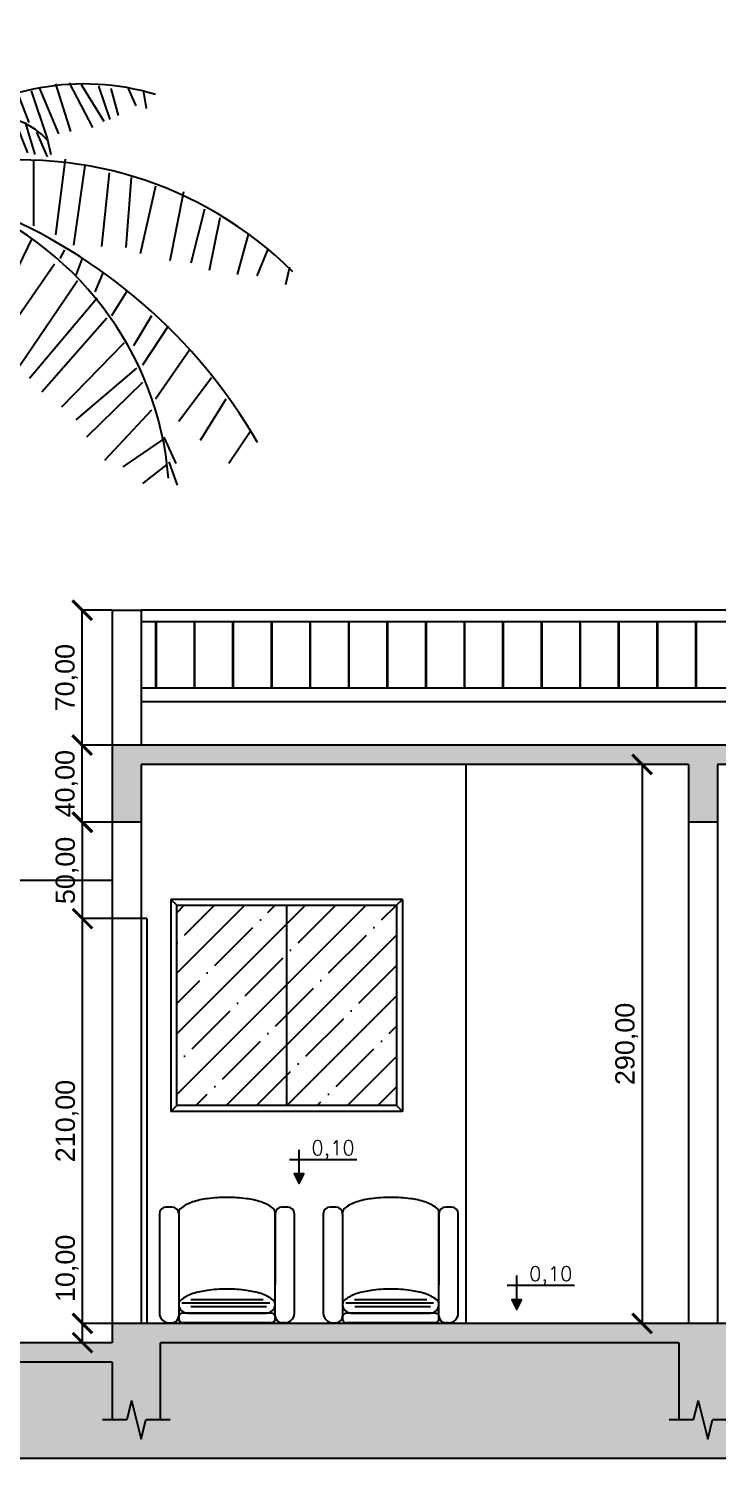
# Model space of a CAD drawing. Header units: metres. Extents: x 13415 to 21618, y 7657 to 10396.
# Drawn here: x 19410 to 19767, y 7743 to 8485 of the extents above; entities that cross this region are included whole.
import ezdxf

# ---------------------------------------------------------------- set-up
doc = ezdxf.new("R2010")
doc.units = ezdxf.units.M
doc.header["$LTSCALE"] = 0.2
for name, color, linetype in [('01', 1, 'Continuous'), ('02', 2, 'Continuous'), ('03', 3, 'Continuous'), ('04', 4, 'Continuous'), ('05', 5, 'Continuous'), ('06', 6, 'Continuous'), ('Block1', 1, 'Continuous'), ('Block2', 2, 'Continuous'), ('cota', 140, 'Continuous')]:
    doc.layers.add(name, color=color, linetype=linetype)
doc.styles.add('ROMANS', font='romans.shx')
doc.styles.get("Standard").update_dxf_attribs({"font": 'arial.ttf'})
doc.dimstyles.new('Cotas Externas', dxfattribs={"dimtxt": 10, "dimasz": 10.2, "dimexe": 0.125, "dimexo": 0.0625, "dimgap": 2, "dimtad": 1, "dimzin": 1, "dimtxsty": 'Standard', "dimblk": 'ARCHTICK', "dimcen": 0.2, "dimclrd": 2, "dimclre": 2, "dimadec": 0, "dimazin": 0, "dimtfac": 1, "dimtmove": 0, "dimatfit": 3, "dimfxl": 1, "dimarcsym": 0})

# ---------------------------------------------------------------- blocks, each defined once
blk = doc.blocks.new('k')
at = {"layer": 'Block1'}
for p, q in [((24755.11, 5128.44), (24745.98, 5123.05)), ((24759.11, 5123.64), (24747.69, 5117.67)), ((24764.79, 5117.07), (24749.4, 5106.9)), ((24770.5, 5111.1), (24753.98, 5097.93)), ((24682.85, 5103.69), (24675.01, 5086.2)), ((24693.33, 5105.44), (24684.04, 5084.45)), ((24701.92, 5106.21), (24689.53, 5083.19)), ((24708.85, 5106.45), (24696.43, 5081.95)), ((24718.59, 5106.45), (24707.4, 5081.19)), ((24729.82, 5104.21), (24713.85, 5077.43)), ((24674.75, 5101.52), (24668.49, 5090.15)), ((24736.24, 5102.21), (24718.59, 5073.19)), ((24747.92, 5098.7), (24726.72, 5069.68)), ((24776.21, 5101.52), (24761.37, 5094.95)), ((24779.05, 5097.34), (24771.63, 5088.97)), ((24828.38, 5096.7), (24834.28, 5081.46)), ((24835.47, 5097.93), (24843.7, 5073.21)), ((24839.76, 5099.17), (24849.6, 5075.68)), ((24848.02, 5101.64), (24855.89, 5076.92)), ((24855.09, 5102.06), (24867.28, 5078.97)), ((24861.38, 5101.24), (24873.15, 5082.28)), ((24870.41, 5100.4), (24876.31, 5083.09)), ((24876.7, 5099.17), (24880.64, 5085.16)), ((24885.73, 5099.17), (24889.67, 5090.1)), ((24893.57, 5098.35), (24895.15, 5088.87)), ((24758.4, 5093.96), (24740.31, 5067.68)), ((24766.02, 5089.44), (24750.53, 5065.68)), ((24781.89, 5088.97), (24775.63, 5084.18)), ((24811.5, 5090.1), (24813.47, 5084.75)), ((24821.31, 5092.99), (24824.86, 5085.16)), ((24773.4, 5084.7), (24758.4, 5063.68)), ((24807.18, 5084.33), (24815.02, 5064.54)), ((24814.63, 5084.75), (24823.28, 5066.2)), ((24822.12, 5082.7), (24828.79, 5064.54)), ((24826.83, 5082.7), (24833.5, 5065.78)), ((24832.31, 5081.46), (24837.41, 5064.96)), ((24777.47, 5079.68), (24766.98, 5063.92)), ((24781.76, 5076.45), (24775.79, 5064.69)), ((24793.44, 5074.45), (24797.37, 5060.84)), ((24797.37, 5078.97), (24802.86, 5061.26)), ((24802.08, 5080.23), (24808.37, 5063.31)), ((24838.21, 5076.5), (24843.7, 5063.73)), ((24843.7, 5073.21), (24845.67, 5064.96)), ((24718.14, 5059.18), (24720.5, 5031.67)), ((24727.18, 5060.44), (24728.63, 5034.68)), ((24737.92, 5061.68), (24740.53, 5040.44)), ((24752.92, 5062.44), (24752.92, 5042.68)), ((24761.73, 5062.2), (24763.89, 5044.93)), ((24772.69, 5060.69), (24772.69, 5045.43)), ((24797.37, 5059.18), (24798.15, 5041.87)), ((24808.37, 5061.26), (24810.31, 5038.58)), ((24822.89, 5062.49), (24822.5, 5032.8)), ((24836.63, 5062.07), (24836.63, 5027.87)), ((24853.12, 5062.49), (24848.02, 5023.32)), ((24863.35, 5059.18), (24857.44, 5017.96)), ((24683.59, 5051.18), (24682.85, 5019.17)), ((24695.98, 5054.19), (24696.69, 5020.68)), ((24705.01, 5055.68), (24707.88, 5025.67)), ((24784.02, 5051.35), (24778.11, 5041.47)), ((24785.99, 5051.35), (24796.18, 5034.04)), ((24875.93, 5055.48), (24871.99, 5017.15)), ((24887.31, 5053.01), (24884.54, 5016.73)), ((24675.01, 5047.92), (24673.33, 5017.66)), ((24785.57, 5046.41), (24778.89, 5037.35)), ((24785.99, 5045.99), (24798.92, 5021.27)), ((24899.86, 5048.46), (24892.02, 5013.44)), ((24914.41, 5045.6), (24907.35, 5009.74)), ((24654.27, 5037.92), (24652.36, 5010.43)), ((24663.07, 5042.19), (24664.04, 5013.17)), ((24735.43, 5036.34), (24746.79, 5013.98)), ((24748.85, 5039.94), (24755.73, 5021.2)), ((24760.89, 5041.75), (24766.02, 5029.12)), ((24783.21, 5039.6), (24768.08, 5015.79)), ((24784.92, 5039.94), (24802.12, 5006.06)), ((24803.57, 5039.33), (24800.15, 5014.21)), ((24925.41, 5036.51), (24918.32, 5008.5)), ((24643.07, 5034.43), (24643.56, 5008.43)), ((24725.82, 5032.73), (24738.53, 5005.32)), ((24783.89, 5033.45), (24765.69, 5006.06)), ((24784.6, 5031.64), (24797.31, 4999.19)), ((24811.54, 5033.94), (24806.41, 5001.64)), ((24933.25, 5031.99), (24927.77, 5004.77)), ((24633.3, 5024.19), (24632.59, 5010.68)), ((24704.17, 5022.63), (24720.66, 4990.18)), ((24716.88, 5027.32), (24730.3, 4998.47)), ((24781.86, 5023), (24765.02, 4998.1)), ((24781.15, 5023.72), (24793.53, 4993.41)), ((24822.89, 5028.29), (24813.47, 4996.94)), ((24835.86, 5021.27), (24815.83, 4980.05)), ((24948.19, 5024.16), (24942.29, 5002.72)), ((24623.52, 5018.68), (24623.52, 5008.43)), ((24694.88, 5015.42), (24714.5, 4981.53)), ((24758.11, 5020.83), (24761.92, 5013.27)), ((24852.73, 5015.49), (24850.38, 5010.97)), ((24958, 5015.49), (24952.51, 5001.91)), ((24687.33, 5006.4), (24707.59, 4972.49)), ((24749.18, 5013.61), (24761.56, 4995.96)), ((24779.79, 5011.81), (24761.56, 4985.48)), ((24780.11, 5011.47), (24789.76, 4985.85)), ((24847.63, 5008.08), (24820.54, 4968.91)), ((24861.76, 5010.55), (24858.64, 5002.3)), ((24969.38, 5006.43), (24967.42, 4997.36)), ((24677.37, 4999.19), (24700.72, 4964.93)), ((24740.95, 5001.71), (24756.76, 4975.75)), ((24777.02, 4999.19), (24759.15, 4975.38)), ((24859.41, 4999.41), (24829.57, 4955.33)), ((24872.77, 5003.96), (24868.44, 4993.66)), ((24728.56, 4995.58), (24752.98, 4965.28)), ((24777.02, 4998.84), (24784.92, 4977.18)), ((24884.96, 4993.66), (24877.09, 4981.28)), ((24672.56, 4989.81), (24694.56, 4957.72)), ((24723.43, 4985.14), (24750.21, 4942.21)), ((24772.21, 4985.48), (24758.47, 4968.89)), ((24772.92, 4984.4), (24780.11, 4969.97)), ((24869.64, 4990.35), (24834.67, 4948.73)), ((24665.33, 4977.93), (24689.75, 4948.34)), ((24787.13, 4981.4), (24793.96, 4978.38)), ((24874.73, 4980.05), (24840.96, 4941.72)), ((24897.9, 4981.28), (24888.48, 4965.63)), ((24710.01, 4975.04), (24743.34, 4930.68)), ((24767.4, 4972.49), (24757.08, 4960.24)), ((24769.11, 4971.06), (24776.69, 4956.64)), ((24784.23, 4974.82), (24793.34, 4971.81)), ((24906.54, 4975.92), (24893.19, 4955.72)), ((24659.14, 4968.54), (24679.43, 4936.43)), ((24762.24, 4962.41), (24754.02, 4951.6)), ((24764.66, 4962.04), (24770.86, 4946.9)), ((24780.82, 4965.87), (24793.96, 4962.3)), ((24883.77, 4967.28), (24851.18, 4933.89)), ((24917.93, 4963.97), (24899.86, 4938.01)), ((24701.43, 4959.87), (24729.27, 4920.21)), ((24778.54, 4958.73), (24792.82, 4946.77)), ((24653.3, 4953.75), (24671.17, 4932.48)), ((24890.06, 4954.09), (24858.64, 4927.29)), ((24928.93, 4949.13), (24912.06, 4926.45)), ((24690.75, 4944.36), (24718.95, 4909.02)), ((24778.02, 4946.21), (24794.48, 4922.28)), ((24893.19, 4946.66), (24864.12, 4918.23)), ((24648.85, 4938.61), (24646.11, 4928.13)), ((24649.17, 4939.32), (24661.91, 4926.33)), ((24683.21, 4934.63), (24712.76, 4898.57)), ((24897.9, 4932.23), (24873.57, 4906.28)), ((24936.41, 4938.01), (24923.06, 4916.58)), ((24675.66, 4922.73), (24702.79, 4892.45)), ((24778.02, 4921.73), (24793.96, 4893.12)), ((24904.19, 4917.39), (24882.99, 4902.97)), ((24904.19, 4918.23), (24910.48, 4904.62)), ((24948.96, 4921.12), (24937.96, 4904.62)), ((24666.72, 4907.59), (24688.01, 4877.65)), ((24905.77, 4904.2), (24893.19, 4894.32)), ((24906.93, 4905.44), (24911.25, 4893.48)), ((24658.46, 4889.18), (24674.27, 4870.78)), ((24649.17, 4870.44), (24663.98, 4854.93))]:
    blk.add_line(p, q, dxfattribs=at)
for centre, radius, start, end in [((24695.01, 5060.77), 90.37, 13.05544, 50.23197), ((24707.34, 4999.06), 107.48, 46.49364, 116.85888), ((24862.88, 4971.57), 129.93, 73.46466, 126.65886), ((24816.36, 5047.65), 37, 41.61259, 145.43786), ((24751.79, 4855.59), 206.2, 83.04465, 129.71296), ((24830.58, 4862.98), 199.11, 45.10295, 100.95996), ((24780.22, 4909.86), 134.36, 92.20643, 168.58248), ((24502.64, 5073.39), 284.02, 333.76128, 353.35255), ((24737.88, 4883.04), 169.39, 4.72254, 70.0911), ((24706.9, 4772.88), 284.33, 30.10966, 67.91056), ((25013.57, 4723.37), 392.28, 127.65541, 158.97829)]:
    blk.add_arc(centre, radius, start, end, dxfattribs=at)
at = {"layer": 'Block2'}
for points in [[(24792.2, 4448.56, -0.01484), (24792.95, 4730.18, 0.011767), (24792.75, 4989.33)], [(24767.24, 4448.56, -0.017231), (24772.73, 4730.18, 0.014184), (24778.5, 4955.99)]]:
    blk.add_lwpolyline(points, format="xyb", dxfattribs=at)
blk = doc.blocks.new('_ArchTick')
at = {"color": 0, "linetype": 'ByBlock', "const_width": 0.15}
blk.add_lwpolyline([(-0.5, -0.5), (0.5, 0.5)], dxfattribs=at)
blk = doc.blocks.new('*D188')
at = {"layer": '04', "color": 2, "lineweight": -2, "transparency": 16777216}
for p, q in [((19752.29, 8103.21), (19728.19, 8103.21)), ((19728.32, 8103.21), (19728.32, 7813.21)), ((19752.29, 7813.21), (19728.19, 7813.21))]:
    blk.add_line(p, q, dxfattribs=at)
at = {"layer": 'Defpoints', "color": 0, "transparency": 16777216}
for p in [(19752.35, 8103.21), (19728.32, 7813.21), (19752.35, 7813.21)]:
    blk.add_point(p, dxfattribs=at)
at = {"layer": '04', "color": 2, "lineweight": -2, "transparency": 16777216, "xscale": 10.2, "yscale": 10.2, "zscale": 10.2}
for p, rotation in [((19728.32, 8103.21), 90), ((19728.32, 7813.21), 270)]:
    blk.add_blockref('_ArchTick', p, dxfattribs=dict(at, rotation=rotation))
at = {"layer": '04', "color": 0, "transparency": 16777216, "insert": (19720.31, 7958.21), "char_height": 10, "attachment_point": 5, "rotation": 90}
blk.add_mtext('290,00', dxfattribs=at)
blk = doc.blocks.new('*D189')
at = {"layer": '04', "color": 2, "lineweight": -2, "transparency": 16777216}
for p, q in [((19438.14, 7813.21), (19438.14, 7860.18)), ((19453.48, 7813.21), (19438.02, 7813.21)), ((19438.14, 7803.21), (19438.14, 7813.21)), ((19453.48, 7803.21), (19438.02, 7803.21))]:
    blk.add_line(p, q, dxfattribs=at)
at = {"layer": 'Defpoints', "color": 0, "transparency": 16777216}
for p in [(19438.14, 7813.21), (19453.54, 7813.21), (19453.54, 7803.21)]:
    blk.add_point(p, dxfattribs=at)
at = {"layer": '04', "color": 2, "lineweight": -2, "transparency": 16777216, "xscale": 10.2, "yscale": 10.2, "zscale": 10.2}
for p, rotation in [((19438.14, 7813.21), 90), ((19438.14, 7803.21), 270)]:
    blk.add_blockref('_ArchTick', p, dxfattribs=dict(at, rotation=rotation))
at = {"layer": '04', "color": 0, "transparency": 16777216, "insert": (19430.13, 7841.79), "char_height": 10, "attachment_point": 5, "rotation": 90}
blk.add_mtext('10,00', dxfattribs=at)
blk = doc.blocks.new('*D190')
at = {"layer": '04', "color": 2, "lineweight": -2, "transparency": 16777216}
for p, q in [((19453.48, 8023.21), (19438.02, 8023.21)), ((19438.14, 7813.21), (19438.14, 8023.21)), ((19453.48, 7813.21), (19438.02, 7813.21))]:
    blk.add_line(p, q, dxfattribs=at)
at = {"layer": 'Defpoints', "color": 0, "transparency": 16777216}
for p in [(19438.14, 8023.21), (19453.54, 8023.21), (19453.54, 7813.21)]:
    blk.add_point(p, dxfattribs=at)
at = {"layer": '04', "color": 2, "lineweight": -2, "transparency": 16777216, "xscale": 10.2, "yscale": 10.2, "zscale": 10.2}
for p, rotation in [((19438.14, 8023.21), 90), ((19438.14, 7813.21), 270)]:
    blk.add_blockref('_ArchTick', p, dxfattribs=dict(at, rotation=rotation))
at = {"layer": '04', "color": 0, "transparency": 16777216, "insert": (19430.13, 7918.21), "char_height": 10, "attachment_point": 5, "rotation": 90}
blk.add_mtext('210,00', dxfattribs=at)
blk = doc.blocks.new('*D191')
at = {"layer": '04', "color": 2, "lineweight": -2, "transparency": 16777216}
for p, q in [((19453.48, 8073.21), (19438.02, 8073.21)), ((19438.14, 8023.21), (19438.14, 8073.21)), ((19453.48, 8023.21), (19438.02, 8023.21))]:
    blk.add_line(p, q, dxfattribs=at)
at = {"layer": 'Defpoints', "color": 0, "transparency": 16777216}
for p in [(19438.14, 8073.21), (19453.54, 8073.21), (19453.54, 8023.21)]:
    blk.add_point(p, dxfattribs=at)
at = {"layer": '04', "color": 2, "lineweight": -2, "transparency": 16777216, "xscale": 10.2, "yscale": 10.2, "zscale": 10.2}
for p, rotation in [((19438.14, 8073.21), 90), ((19438.14, 8023.21), 270)]:
    blk.add_blockref('_ArchTick', p, dxfattribs=dict(at, rotation=rotation))
at = {"layer": '04', "color": 0, "transparency": 16777216, "insert": (19430.13, 8048.21), "char_height": 10, "attachment_point": 5, "rotation": 90}
blk.add_mtext('50,00', dxfattribs=at)
blk = doc.blocks.new('*D192')
at = {"layer": '04', "color": 2, "lineweight": -2, "transparency": 16777216}
for p, q in [((19453.48, 8113.21), (19437.84, 8113.21)), ((19437.96, 8073.21), (19437.96, 8113.21)), ((19453.48, 8073.21), (19437.84, 8073.21))]:
    blk.add_line(p, q, dxfattribs=at)
at = {"layer": 'Defpoints', "color": 0, "transparency": 16777216}
for p in [(19437.96, 8113.21), (19453.54, 8113.21), (19453.54, 8073.21)]:
    blk.add_point(p, dxfattribs=at)
at = {"layer": '04', "color": 2, "lineweight": -2, "transparency": 16777216, "xscale": 10.2, "yscale": 10.2, "zscale": 10.2}
for p, rotation in [((19437.96, 8113.21), 90), ((19437.96, 8073.21), 270)]:
    blk.add_blockref('_ArchTick', p, dxfattribs=dict(at, rotation=rotation))
at = {"layer": '04', "color": 0, "transparency": 16777216, "insert": (19429.95, 8093.21), "char_height": 10, "attachment_point": 5, "rotation": 90}
blk.add_mtext('40,00', dxfattribs=at)
blk = doc.blocks.new('*D193')
at = {"layer": '04', "color": 2, "lineweight": -2, "transparency": 16777216}
for p, q in [((19453.48, 8183.21), (19437.84, 8183.21)), ((19437.96, 8113.21), (19437.96, 8183.21)), ((19453.48, 8113.21), (19437.84, 8113.21))]:
    blk.add_line(p, q, dxfattribs=at)
at = {"layer": 'Defpoints', "color": 0, "transparency": 16777216}
for p in [(19437.96, 8183.21), (19453.54, 8183.21), (19453.54, 8113.21)]:
    blk.add_point(p, dxfattribs=at)
at = {"layer": '04', "color": 2, "lineweight": -2, "transparency": 16777216, "xscale": 10.2, "yscale": 10.2, "zscale": 10.2}
for p, rotation in [((19437.96, 8183.21), 90), ((19437.96, 8113.21), 270)]:
    blk.add_blockref('_ArchTick', p, dxfattribs=dict(at, rotation=rotation))
at = {"layer": '04', "color": 0, "transparency": 16777216, "insert": (19429.95, 8148.21), "char_height": 10, "attachment_point": 5, "rotation": 90}
blk.add_mtext('70,00', dxfattribs=at)
blk = doc.blocks.new('*X89')
at = {"color": 0}
for p, q in [((34.612, 17.307), (34.546, 17.374)), ((34.549, 17.366), (34.556, 17.374)), ((34.555, 17.354), (34.574, 17.374)), ((34.561, 17.343), (34.592, 17.374)), ((34.618, 17.319), (34.563, 17.374)), ((34.566, 17.331), (34.609, 17.374)), ((34.572, 17.319), (34.627, 17.374)), ((34.578, 17.307), (34.645, 17.374)), ((34.624, 17.331), (34.581, 17.374)), ((34.63, 17.343), (34.599, 17.374)), ((34.636, 17.355), (34.616, 17.374)), ((34.641, 17.366), (34.634, 17.374)), ((34.606, 17.296), (34.562, 17.34)), ((34.6, 17.284), (34.58, 17.304)), ((34.584, 17.295), (34.628, 17.339)), ((34.59, 17.284), (34.61, 17.304))]:
    blk.add_line(p, q, dxfattribs=at)
blk = doc.blocks.new('Cotanivel02')
at = {"layer": 'Block2'}
blk.add_line((-5, 12.5), (30, 12.5), dxfattribs=at)
blk.add_lwpolyline([(0, 5), (-2.5, 5), (0, 0), (2.5, 5), (0, 5), (0, 17.5)], dxfattribs=at)
at = {"layer": 'Block2', "xscale": 50, "yscale": 50, "zscale": 50}
blk.add_blockref('*X89', (-1729.75, -863.68), dxfattribs=at)
at = {"layer": 'Block2', "style": 'ROMANS', "flags": 4}
blk.add_attdef('NIVEL', (6.4, 14.75), '', height=7.5, dxfattribs=at)
blk = doc.blocks.new('A$C3B924AAB')
at = {"layer": 'Block1'}
for p, q in [((0.1167, 0.1041), (0.5717, 0.1041)), ((0.1623, 0.1215), (0.5373, 0.1215)), ((0.1629, 0.0841), (0.556, 0.0841))]:
    blk.add_line(p, q, dxfattribs=at)
blk.add_lwpolyline([(0.6, 0.095, 0.233336), (0.5881, 0.1191, 0.086843), (0.5268, 0.1511, 0.044186), (0.4525, 0.1676, 0.032694), (0.35, 0.1744, 0.032694), (0.2475, 0.1676, 0.044186), (0.1732, 0.1511, 0.086843), (0.1119, 0.1191, 0.233336), (0.1, 0.095, 0.233336)], format="xyb", dxfattribs=at)
at = {"layer": 'Block2'}
for p, q in [((0.065, 0.6), (0.035, 0.6)), ((0.665, 0.6), (0.635, 0.6)), ((0, 0.565), (0, 0.05)), ((0.1, 0.565), (0.1, 0.1963)), ((0.6, 0.095), (0.6, 0.5709)), ((0.6, 0.095), (0.6, 0.5709)), ((0.6, 0.565), (0.6, 0.1963)), ((0.7, 0.05), (0.7, 0.565)), ((0.1, 0.1963), (0.1, 0.02)), ((0.6, 0.03), (0.6, 0.1963)), ((0.1, 0.02), (0.1, 0.03)), ((0.58, 0.05), (0.12, 0.05)), ((0.145, 0.05), (0.555, 0.05)), ((0.6, 0.02), (0.6, 0.03)), ((0.05, 0), (0.065, 0)), ((0.58, 0), (0.12, 0)), ((0.65, 0), (0.635, 0))]:
    blk.add_line(p, q, dxfattribs=at)
blk.add_lwpolyline([(0.6, 0.5709, 0.233336), (0.5881, 0.5951, 0.086843), (0.5268, 0.627, 0.044186), (0.4525, 0.6436, 0.032694), (0.35, 0.6503, 0.032694), (0.2475, 0.6436, 0.044186), (0.1732, 0.627, 0.086843), (0.1119, 0.5951, 0.233336), (0.1, 0.5709, 0.233336)], format="xyb", dxfattribs=at)
for centre, radius, start, end in [((0.035, 0.565), 0.035, 90, 180), ((0.065, 0.565), 0.035, 0, 90), ((0.635, 0.565), 0.035, 90, 180), ((0.665, 0.565), 0.035, 0, 90), ((0.145, 0.095), 0.045, 180, 270), ((0.555, 0.095), 0.045, 270, 0), ((0.05, 0.05), 0.05, 180, 270), ((0.065, 0.035), 0.035, 270, 0), ((0.12, 0.03), 0.02, 90, 180), ((0.12, 0.02), 0.02, 180, 270), ((0.58, 0.03), 0.02, 0, 90), ((0.58, 0.02), 0.02, 270, 0), ((0.635, 0.035), 0.035, 180, 270), ((0.65, 0.05), 0.05, 270, 0)]:
    blk.add_arc(centre, radius, start, end, dxfattribs=at)
blk = doc.blocks.new('Sofa008a')
at = {"layer": 'Block2', "xscale": 100, "yscale": 100, "zscale": 100}
blk.add_blockref('A$C3B924AAB', (-44.12, -1.64), dxfattribs=at)

msp = doc.modelspace()

# ---------------------------------------------------------------- hatches: boundary and pattern name
at = {"layer": '01'}
h = msp.add_hatch(dxfattribs=at)
h.set_pattern_fill('ANSI35', color=256, scale=3.5)
h.set_pattern_definition([(45, (-5971.906, 3374.65), (-15.715448, 15.715448), []), (45, (-5956.19, 3374.65), (-15.715448, 15.715448), [27.78125, -5.55625, 0, -5.55625])])
h.paths.add_polyline_path([(19528.986, 8030.207), (19486.986, 8030.207), (19486.986, 7926.207), (19528.986, 7926.207)])
h.paths.add_polyline_path([(19600.986, 8030.207), (19528.986, 8030.207), (19528.986, 7926.207), (19600.986, 7926.207)])
at = {"layer": '02'}
h = msp.add_hatch(dxfattribs=at)
h.set_pattern_fill('JIS_LC_20', color=256, angle=45)
h.set_pattern_definition([(90, (-4883.862, 1667.13), (-20, 0), []), (90, (-4883.58, 1667.412), (-20, 0), [])])
h.paths.add_polyline_path([(20337.348, 8177.207), (20337.348, 8142.707), (20858.297, 8142.707), (20858.297, 8177.207)])
h.paths.add_polyline_path([(20032.348, 8142.707), (20032.348, 8177.207), (19468.543, 8177.207), (19468.543, 8142.707)])
h = msp.add_hatch(dxfattribs=at)
h.set_pattern_fill('AR-CONC', color=1, scale=0.1)
h.set_pattern_definition([(50, (-4883.862, 1667.13), (18.218467, -1.5939086), [1.905, -20.955]), (355, (-4883.862, 1667.13), (-3.524342, 19.105685), [1.524, -16.764058]), (100.451445, (-4882.344, 1666.997), (14.694125, 17.511775), [1.619001, -17.809024]), (46.1842, (-4883.862, 1672.21), (27.107904, -4.204233), [2.8575, -31.4325]), (96.63556, (-4881.603, 1671.86), (23.740413, 24.742612), [2.428502, -26.71356]), (351.18415, (-4883.862, 1672.21), (23.740413, 24.742612), [2.285997, -25.145973]), (21, (-4881.322, 1670.94), (15.161439, -10.22652), [1.905, -20.955]), (326, (-4881.322, 1670.94), (6.180203, 18.418797), [1.524, -16.764]), (71.451445, (-4880.059, 1670.087), (21.341642, 8.192277), [1.619001, -17.808994]), (37.5, (-4883.862, 1667.1294), (0.3088603, 8.4555039), [0, -16.5608, 0, -17.018, 0, -16.8275]), (7.5, (-4883.862, 1667.129), (6.6819663, 10.0180575), [0, -9.7028, 0, -16.1798, 0, -6.4135]), (327.5, (-4889.5264, 1667.1294), (13.5590595, -0.5728744), [0, -6.35, 0, -19.812, 0, -26.289]), (317.5, (-4892.066, 1667.13), (14.812918, 2.542649), [0, -8.255, 0, -13.1572, 0, -18.669])])
h.paths.add_polyline_path([(20192.348, 8103.207), (20322.348, 8103.207), (20322.348, 8073.207), (20337.348, 8073.207), (20337.348, 8103.207), (20623.297, 8103.207), (20623.297, 8073.207), (20638.297, 8073.207), (20638.297, 8103.207), (20858.297, 8103.207), (20858.297, 8073.207), (20873.297, 8073.207), (20873.297, 8113.207), (19453.543, 8113.207), (19453.543, 8073.207), (19468.543, 8073.207), (19468.543, 8103.207), (19752.348, 8103.207), (19752.348, 8073.207), (19767.348, 8073.207), (19767.348, 8103.207), (20032.348, 8103.207), (20032.348, 8073.207), (20047.348, 8073.207), (20047.348, 8103.207), (20177.348, 8103.207), (20177.348, 8073.207), (20192.348, 8073.207)])
h.paths.add_polyline_path([(20643.297, 7803.207), (20848.297, 7803.207), (20848.297, 7763.207), (20855.797, 7763.207), (20858.297, 7773.207), (20860.797, 7763.207), (20873.297, 7763.207), (20873.297, 7793.207), (21337.988, 7793.207), (21337.988, 7763.207), (21345.488, 7763.207), (21347.988, 7773.207), (21352.988, 7753.207), (21355.488, 7763.207), (21362.988, 7763.207), (21362.988, 7803.207), (21442.988, 7803.207), (21442.988, 7763.207), (21450.488, 7763.207), (21452.988, 7773.207), (21457.988, 7753.207), (21460.488, 7763.207), (21467.988, 7763.207), (21467.988, 7803.207), (21467.988, 7813.207), (21337.988, 7813.207), (21337.988, 7803.207), (20873.297, 7803.207), (20873.297, 7813.207), (19453.543, 7813.207), (19453.543, 7803.207), (19100.258, 7803.207), (19085.258, 7803.207), (19085.258, 7763.207), (19092.758, 7763.207), (19095.258, 7773.207), (19100.258, 7753.207), (19102.758, 7763.207), (19110.258, 7763.207), (19110.258, 7793.207), (19453.543, 7793.207), (19453.543, 7763.207), (19461.043, 7763.207), (19463.543, 7773.207), (19468.543, 7753.207), (19471.043, 7763.207), (19478.543, 7763.207), (19478.543, 7803.207), (19747.348, 7803.207), (19747.348, 7763.207), (19754.848, 7763.207), (19757.348, 7773.207), (19762.348, 7753.207), (19764.848, 7763.207), (19772.348, 7763.207), (19772.348, 7803.207), (20027.348, 7803.207), (20027.348, 7763.207), (20034.848, 7763.207), (20037.348, 7773.207), (20042.348, 7753.207), (20044.848, 7763.207), (20052.348, 7763.207), (20052.348, 7803.207), (20172.348, 7803.207), (20172.348, 7763.207), (20179.848, 7763.207), (20182.348, 7773.207), (20187.348, 7753.207), (20189.848, 7763.207), (20197.348, 7763.207), (20197.348, 7803.207), (20317.348, 7803.207), (20317.348, 7763.207), (20324.848, 7763.207), (20327.348, 7773.207), (20332.348, 7753.207), (20334.848, 7763.207), (20342.348, 7763.207), (20342.348, 7803.207), (20618.297, 7803.207), (20618.297, 7763.207), (20625.797, 7763.207), (20628.297, 7773.207), (20633.297, 7753.207), (20635.797, 7763.207), (20643.297, 7763.207)])
h = msp.add_hatch(dxfattribs=at)
h.set_pattern_fill('EARTH', color=1, scale=3.5, angle=45)
h.set_pattern_definition([(45, (-4883.862, 1667.13), (0, 31.430896), [22.225, -22.225]), (45, (-4889.755, 1673.023), (0, 31.430896), [22.225, -22.225]), (45, (-4895.649, 1678.916), (0, 31.430896), [22.225, -22.225]), (135, (-4895.649, 1682.845), (-31.430896, 0), [22.225, -22.225]), (135, (-4889.755, 1688.738), (-31.430896, 0), [22.225, -22.225]), (135, (-4883.862, 1694.631), (-31.430896, 0), [22.225, -22.225])])
h.paths.add_polyline_path([(20848.297, 7803.207), (20643.297, 7803.207), (20643.297, 7763.207), (20635.797, 7763.207), (20633.297, 7753.207), (20628.297, 7773.207), (20625.797, 7763.207), (20618.297, 7763.207), (20618.297, 7803.207), (20342.348, 7803.207), (20342.348, 7763.207), (20334.848, 7763.207), (20332.348, 7753.207), (20327.348, 7773.207), (20324.848, 7763.207), (20317.348, 7763.207), (20317.348, 7803.207), (20197.348, 7803.207), (20197.348, 7763.207), (20189.848, 7763.207), (20187.348, 7753.207), (20182.348, 7773.207), (20179.848, 7763.207), (20172.348, 7763.207), (20172.348, 7803.207), (20052.348, 7803.207), (20052.348, 7763.207), (20044.848, 7763.207), (20042.348, 7753.207), (20037.348, 7773.207), (20034.848, 7763.207), (20027.348, 7763.207), (20027.348, 7803.207), (19772.348, 7803.207), (19772.348, 7763.207), (19764.848, 7763.207), (19762.348, 7753.207), (19757.348, 7773.207), (19754.848, 7763.207), (19747.348, 7763.207), (19747.348, 7803.207), (19478.543, 7803.207), (19478.543, 7763.207), (19471.043, 7763.207), (19468.543, 7753.207), (19463.543, 7773.207), (19461.043, 7763.207), (19453.543, 7763.207), (19453.543, 7793.207), (19110.258, 7793.207), (19110.258, 7763.207), (19102.758, 7763.207), (19100.258, 7753.207), (19095.258, 7773.207), (19092.758, 7763.207), (19085.258, 7763.207), (19085.258, 7803.207), (18935.258, 7803.207), (18935.258, 7743.207), (21617.988, 7743.207), (21617.988, 7803.207), (21467.988, 7803.207), (21467.988, 7763.207), (21460.488, 7763.207), (21457.988, 7753.207), (21452.988, 7773.207), (21450.488, 7763.207), (21442.988, 7763.207), (21442.988, 7803.207), (21362.988, 7803.207), (21362.988, 7763.207), (21355.488, 7763.207), (21352.988, 7753.207), (21347.988, 7773.207), (21345.488, 7763.207), (21337.988, 7763.207), (21337.988, 7793.207), (20873.297, 7793.207), (20873.297, 7763.207), (20865.797, 7763.207), (20863.297, 7753.207), (20860.797, 7763.207), (20848.297, 7763.207)])

# ---------------------------------------------------------------- linework, layer by layer
at = {"layer": '01'}
for p, q in [((20032.348, 8183.207), (19468.543, 8183.207)), ((20032.348, 8177.207), (19468.543, 8177.207)), ((19100.258, 8043.207), (19453.543, 8043.207)), ((19471.543, 8023.207), (19468.543, 8023.207)), ((19471.543, 8023.207), (19471.543, 7813.207)), ((21617.988, 7743.207), (18935.258, 7743.207))]:
    msp.add_line(p, q, dxfattribs=at)
at = {"layer": '02'}
for p, q in [((19483.986, 8033.207), (19483.986, 7923.207)), ((19603.986, 8033.207), (19483.986, 8033.207)), ((19483.986, 8033.207), (19486.986, 8030.207)), ((19600.986, 8030.207), (19603.986, 8033.207)), ((19603.986, 8033.207), (19603.986, 7923.207)), ((19543.986, 8030.207), (19543.986, 7926.207)), ((19483.986, 7923.207), (19486.986, 7926.207)), ((19603.986, 7923.207), (19483.986, 7923.207)), ((19600.986, 7926.207), (19603.986, 7923.207))]:
    msp.add_line(p, q, dxfattribs=at)
msp.add_lwpolyline([(19486.986, 8030.207), (19600.986, 8030.207), (19600.986, 7926.207), (19486.986, 7926.207)], close=True, dxfattribs=at)
at = {"layer": '03'}
for p, q in [((20032.348, 8142.707), (19468.543, 8142.707)), ((20032.348, 8135.707), (19468.543, 8135.707)), ((19636.889, 8103.207), (19636.889, 7813.207)), ((19453.543, 8023.207), (19453.543, 7813.207)), ((19468.543, 8023.207), (19468.543, 7813.207))]:
    msp.add_line(p, q, dxfattribs=at)
at = {"layer": '05'}
for p, q in [((19453.543, 8183.207), (19453.543, 8113.207)), ((19453.543, 8183.207), (19468.543, 8183.207)), ((19468.543, 8183.207), (19468.543, 8113.207)), ((19453.543, 8073.207), (19453.543, 8023.207)), ((19468.543, 8073.207), (19468.543, 8023.207)), ((19752.348, 8073.207), (19752.348, 7813.207)), ((19767.348, 8073.207), (19767.348, 7813.207)), ((19468.543, 8023.207), (19453.543, 8023.207))]:
    msp.add_line(p, q, dxfattribs=at)
at = {"layer": '06'}
for p, q in [((19453.543, 8113.207), (19453.543, 8073.207)), ((20873.297, 8113.207), (19453.543, 8113.207)), ((19468.543, 8103.207), (19468.543, 8073.207)), ((19752.348, 8103.207), (19468.543, 8103.207)), ((19752.348, 8103.207), (19752.348, 8073.207)), ((19767.348, 8103.207), (19767.348, 8073.207)), ((20032.348, 8103.207), (19767.348, 8103.207)), ((19468.543, 8073.207), (19453.543, 8073.207)), ((19767.348, 8073.207), (19752.348, 8073.207)), ((20873.297, 7813.207), (19453.543, 7813.207)), ((19453.543, 7813.207), (19453.543, 7803.207)), ((19453.543, 7803.207), (19100.258, 7803.207)), ((19747.348, 7803.207), (19478.543, 7803.207)), ((19478.543, 7763.207), (19478.543, 7803.207)), ((19747.348, 7803.207), (19747.348, 7763.207)), ((19453.543, 7793.207), (19110.258, 7793.207)), ((19453.543, 7793.207), (19453.543, 7763.207)), ((19463.543, 7773.207), (19461.043, 7763.207)), ((19463.543, 7773.207), (19468.543, 7753.207)), ((19757.348, 7773.207), (19754.848, 7763.207)), ((19757.348, 7773.207), (19762.348, 7753.207)), ((19461.043, 7763.207), (19448.543, 7763.207)), ((19468.543, 7753.207), (19471.043, 7763.207)), ((19483.543, 7763.207), (19471.043, 7763.207)), ((19754.848, 7763.207), (19742.348, 7763.207)), ((19762.348, 7753.207), (19764.848, 7763.207)), ((19777.348, 7763.207), (19764.848, 7763.207))]:
    msp.add_line(p, q, dxfattribs=at)

# ---------------------------------------------------------------- block references
at = {"layer": '01'}
msp.add_blockref('k', (-5423.956, 3354.65), dxfattribs=at)
at = {"layer": '01', "linetype": 'ByBlock'}
for p in [(19522.146, 7815.207), (19607.106, 7815.207)]:
    msp.add_blockref('Sofa008a', p, dxfattribs=at)
at = {"layer": 'cota'}
ref = msp.add_blockref('Cotanivel02', (19550.41, 7885.792), dxfattribs=at)
ref.add_attrib('NIVEL', '0,10', (19556.809, 7900.538), dxfattribs={"layer": 'Block2', "height": 7.5, "style": 'ROMANS'})
ref = msp.add_blockref('Cotanivel02', (19663.325, 7820.498), dxfattribs=at)
ref.add_attrib('NIVEL', '0,10', (19669.724, 7835.244), dxfattribs={"layer": 'Block2', "height": 7.5, "style": 'ROMANS'})

# ---------------------------------------------------------------- dimensions: what is measured, and where the dimension line sits
at = {"layer": '04'}
for base, p1, p2, picture, middle in [((19437.962, 8183.207), (19453.543, 8113.207), (19453.543, 8183.207), '*D193', (19429.952, 8148.207)), ((19437.962, 8113.207), (19453.543, 8073.207), (19453.543, 8113.207), '*D192', (19429.952, 8093.207)), ((19728.319, 7813.207), (19752.348, 8103.207), (19752.348, 7813.207), '*D188', (19720.31, 7958.207)), ((19438.142, 8073.207), (19453.543, 8023.207), (19453.543, 8073.207), '*D191', (19430.132, 8048.207)), ((19438.142, 8023.207), (19453.543, 7813.207), (19453.543, 8023.207), '*D190', (19430.132, 7918.207)), ((19438.142, 7813.207), (19453.543, 7803.207), (19453.543, 7813.207), '*D189', (19430.132, 7841.792))]:
    dim = msp.add_linear_dim(base=base, p1=p1, p2=p2, angle=90, dimstyle='Cotas Externas', dxfattribs=at)
    dim.commit()
    dim.dimension.update_dxf_attribs({"geometry": picture, "text_midpoint": middle})

doc.saveas('drawing.dxf')
